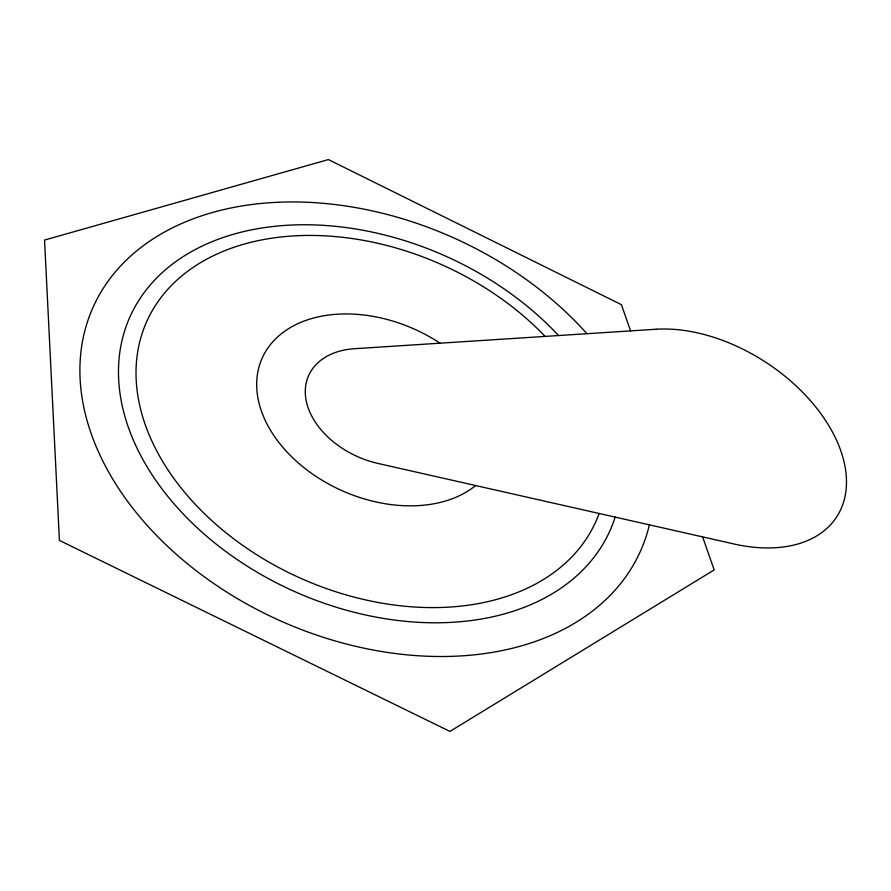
<?xml version="1.0" encoding="UTF-8"?>
<svg xmlns="http://www.w3.org/2000/svg" width="891" height="891" viewBox="0 0 891 891"><rect width="100%" height="100%" fill="white"/><g stroke="black" fill="none" stroke-linecap="round" stroke-linejoin="round"><path stroke-width="1.34" d="M630.572 330.895L621.406 304.677L328.4 159.578L44.55 240.069L59.419 540.414L449.933 731.422L714.17 569.917L702.62 536.894M475.638 485.539A127.057 88.51 24 0 1 309.066 471.551A127.057 88.51 24 0 1 275.854 338.602A127.057 88.51 24 0 1 440.076 343.191M599.12 513.472A245.805 171.941 23.9 0 1 269.973 562.7A245.805 171.941 23.9 0 1 182.399 275.397A245.805 171.941 23.9 0 1 545.147 336.408M615.158 517.103A262.734 183.936 23.9 0 1 264.66 576.555A262.734 183.936 23.9 0 1 168.265 267.411A262.734 183.936 23.9 0 1 558.546 335.539M649.394 524.855A299.632 210.176 23.9 0 1 253.356 607.595A299.632 210.176 23.9 0 1 136.78 250.805A299.632 210.176 23.9 0 1 586.935 333.702M656.077 329.247L354.663 348.704A77.762 54.117 24 0 0 306.259 400.983A77.762 54.117 24 0 0 378.252 463.509L734.095 544.011A143.974 91.071 33 0 0 840.336 449.51A143.974 91.071 33 0 0 656.077 329.247"/></g></svg>
